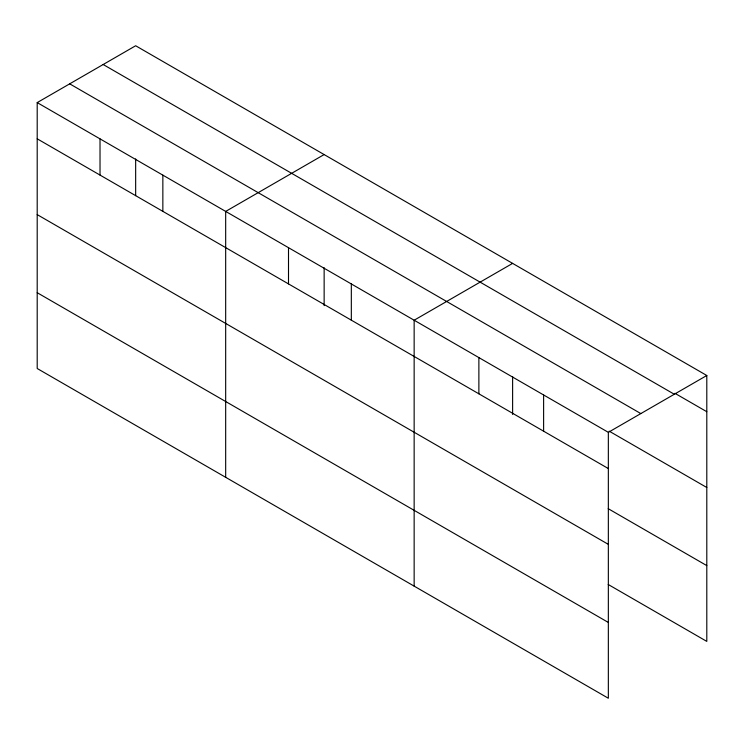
<?xml version="1.0" encoding="UTF-8"?>
<svg xmlns="http://www.w3.org/2000/svg" width="744" height="744" viewBox="0 0 744 744"><rect width="100%" height="100%" fill="white"/><g stroke="black" fill="none" stroke-linecap="round" stroke-linejoin="round"><path stroke-width="1.12" d="M37.2 102.598L608.341 432.338L608.341 698.244L37.2 368.503L37.2 102.598L135.659 45.756L706.8 375.497L706.8 641.402L608.211 584.486M324.142 154.566L225.674 211.417L225.674 477.323M512.616 263.385L414.148 320.227L414.148 586.133M608.341 432.338L706.8 375.497M674.929 393.316L706.8 411.711M103.174 64.514L674.306 394.255M69.694 83.84L640.826 413.58M609.206 431.167L706.8 487.506M37.2 138.812L608.341 468.562M608.211 508.682L706.8 565.607M37.2 214.616L608.341 544.357M37.2 292.708L608.341 622.449M543.613 394.971L543.613 431.185M512.616 376.548L512.616 414.445M478.876 357.604L478.876 393.818M351.326 283.957L351.326 320.171M324.142 267.728L324.142 305.626M288.505 247.687L288.505 283.901M162.852 175.147L162.852 211.361M135.659 158.918L135.659 195.663M100.022 138.868L100.022 175.091"/></g></svg>
